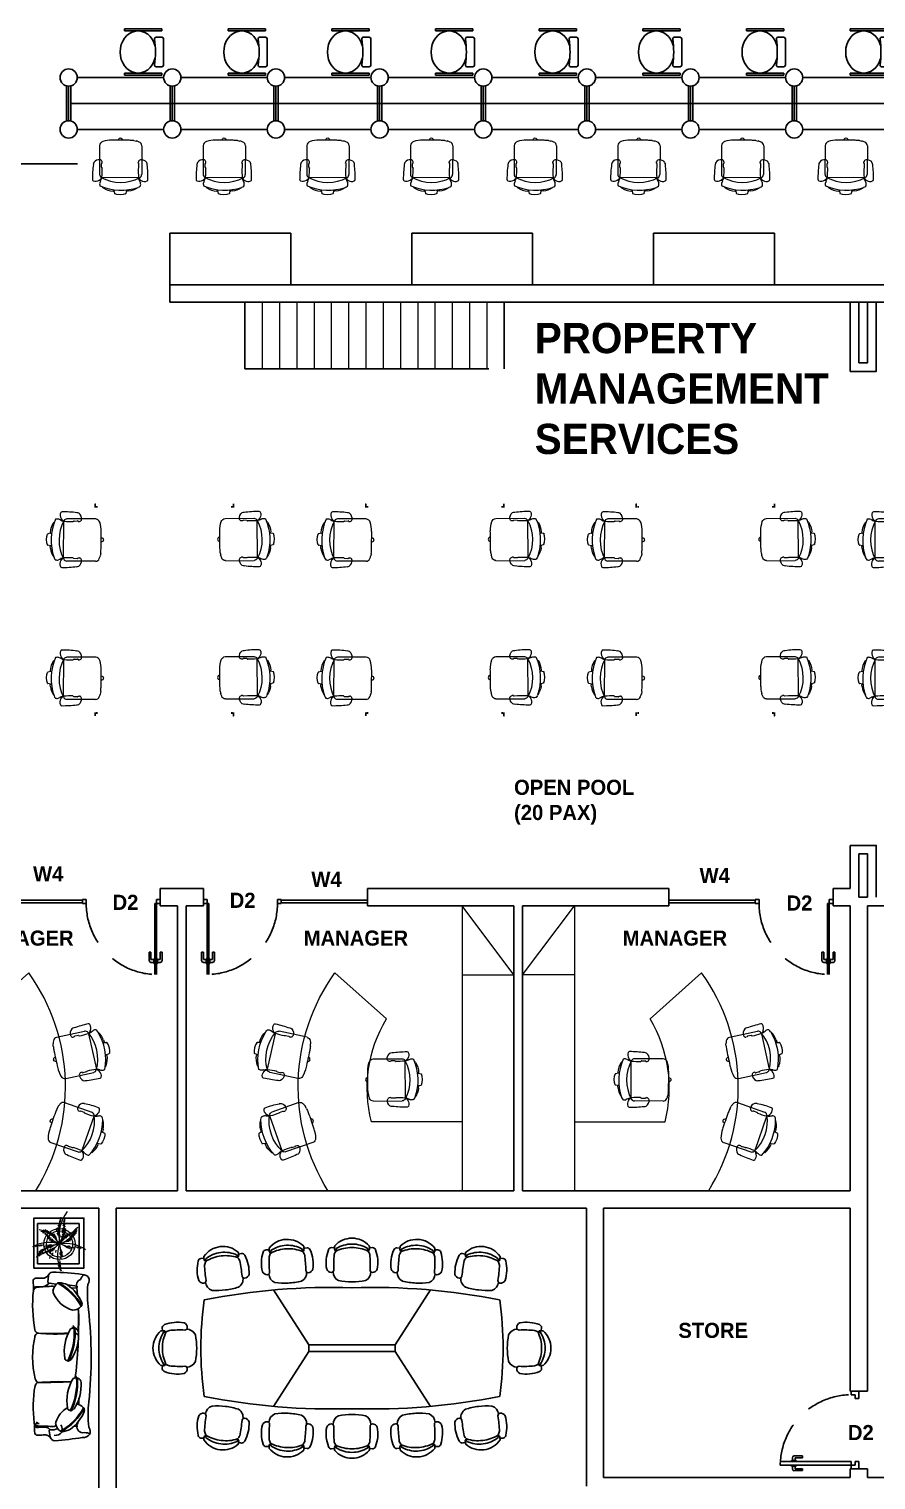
# Model space of a CAD drawing. Header units: inches. Extents: x 484217 to 497210, y -26946 to -21493.
# Drawn here: x 484797 to 485238, y -24357 to -23601 of the extents above; entities that cross this region are included whole.
import ezdxf

# ---------------------------------------------------------------- set-up
doc = ezdxf.new("R2010")
doc.units = ezdxf.units.IN
doc.header["$LTSCALE"] = 20
doc.header["$MEASUREMENT"] = 0
for name, pattern in [('DASHED', [0.75, 0.5, -0.25]), ('HIDDEN2', [0.1875, 0.125, -0.0625]), ('TRATTEGGIATA2', [9.525, 6.35, -3.175])]:
    doc.linetypes.add(name, pattern=pattern)
for name, color, linetype, lineweight in [('A-furniture', 50, 'Continuous', 9), ('COL HATCH', 56, 'Continuous', 0), ('I-ANNO-TEXT', 7, 'Continuous', 18), ('steps', 165, 'Continuous', 9), ('TREE', 94, 'Continuous', 0)]:
    doc.layers.add(name, color=color, linetype=linetype, lineweight=lineweight)
for name, color, linetype in [('furniture', 4, 'Continuous'), ('GLAZING', 4, 'Continuous'), ('I-DOORS', 104, 'Continuous'), ('I-FURN', 4, 'Continuous'), ('I-WALL-FULL', 5, 'Continuous'), ('I-WALL-IN', 3, 'Continuous'), ('MAR22', 255, 'Continuous')]:
    doc.layers.add(name, color=color, linetype=linetype)
doc.styles.add('MICRO', font='')
doc.styles.get('MICRO').set_extended_font_data('MicrogrammaSSi', bold=True)

# ---------------------------------------------------------------- blocks, each defined once
blk = doc.blocks.new('A$C6A0E07C9')
at = {"layer": 'A-furniture'}
for p, q in [((-0.269, 0.177), (-0.266, 0.205)), ((-0.214, 0.272), (0.118, 0.288)), ((-0.012, 0.242), (-0.025, 0.242)), ((-0.011, 0.243), (-0.012, 0.242)), ((-0.008, 0.248), (-0.011, 0.243)), ((-0.011, 0.243), (-0.011, 0.243)), ((0.038, 0.251), (-0.003, 0.25)), ((0.042, 0.251), (0.045, 0.247)), ((0.045, 0.247), (0.046, 0.246)), ((0.046, 0.246), (0.048, 0.245)), ((0.048, 0.245), (0.048, 0.245)), ((0.159, 0.25), (0.179, -0.167)), ((-0.291, 0.02), (-0.289, 0.029)), ((-0.288, 0.01), (-0.291, 0.02)), ((-0.289, 0.029), (-0.284, 0.038)), ((-0.282, 0.002), (-0.288, 0.01)), ((-0.284, 0.038), (-0.276, 0.044)), ((-0.274, -0.003), (-0.282, 0.002)), ((-0.276, 0.044), (-0.267, 0.046)), ((0.315, 0.121), (0.306, 0.12)), ((0.313, 0.121), (0.347, 0.116)), ((0.315, 0.152), (0.319, 0.129)), ((0.351, 0.113), (0.36, 0.088)), ((0.364, 0.015), (0.358, -0.011)), ((0.36, 0.088), (0.366, 0.051)), ((0.366, 0.051), (0.364, 0.015)), ((-0.264, -0.004), (-0.274, -0.003)), ((0.296, -0.147), (0.284, -0.159)), ((0.311, -0.022), (0.322, -0.023)), ((0.32, -0.023), (0.355, -0.015)), ((0.355, -0.015), (0.356, -0.013)), ((0.356, -0.013), (0.358, -0.011)), ((-0.189, -0.217), (0.143, -0.2)), ((0.009, -0.176), (-0.004, -0.177)), ((0.009, -0.176), (0.009, -0.176)), ((0.01, -0.176), (0.009, -0.176)), ((0.013, -0.182), (0.01, -0.176)), ((0.059, -0.18), (0.018, -0.183)), ((0.063, -0.179), (0.066, -0.175)), ((0.066, -0.175), (0.067, -0.174)), ((0.067, -0.174), (0.069, -0.173)), ((0.069, -0.173), (0.069, -0.173))]:
    blk.add_line(p, q, dxfattribs=at)
for centre, radius, start, end in [((0.027, 0.278), 0.0792, 129.4999, 189.1152), ((0.007, 0.283), 0.0635, 94.0792, 117.5938), ((0.224, -0.892), 1.257, 92.3594, 100.1757), ((0.172, 0.345), 0.0192, 28.1256, 89.2436), ((0.121, 0.323), 0.0749, 330.3794, 24.513), ((0.182, 0.142), 0.452, 175.5289, 182.0991), ((0.594, -0.035), 0.893, 162.1203, 164.4323), ((-0.21, 0.223), 0.0487, 94.526, 161.0109), ((-0.022, 0.271), 0.0292, 192.0047, 264.4409), ((-0.004, 0.244), 0.00623, 84.8455, 131.3174), ((0.037, 0.241), 0.0101, 64.5281, 88.6391), ((0.001, 1.553), 1.309, 272.0899, 276.676), ((0.117, 0.241), 0.0463, 34.0902, 88.4441), ((0.149, 0.274), 0.0211, 279.8693, 313.3434), ((-0.249, 0.025), 0.471, 334.5973, 30.9732), ((0.17, 0.245), 0.0129, 130.1366, 158.0173), ((0.187, 0.181), 0.0779, 100.0525, 108.2672), ((0.108, 0.326), 0.0879, 309.6726, 333.0223), ((-1.125, 2.793), 2.849, 297.1157, 298.0695), ((-0.92, -0.013), 1.143, 14.0931, 15.0056), ((0.234, 0.223), 0.0597, 72.5282, 107.7011), ((0.195, 0.222), 0.0806, 25.5198, 45.5387), ((-0.301, 0.026), 0.614, 339.6108, 22.0467), ((0.128, 0.125), 0.189, 8.0925, 40.8276), ((72.219, 3.627), 72.574, 182.76527, 182.92488), ((0.31, 0.129), 0.0088, 301.088, 3.1667), ((0.347, 0.111), 0.00513, 22.8184, 91.0076), ((0.081, -0.062), 0.341, 182.481, 200.7553), ((0.197, -0.155), 0.0211, 212.6602, 229.0352), ((0.116, -0.038), 0.211, 328.6962, 1.8079), ((0.318, -0.031), 0.00903, 2.1237, 63.3709), ((-0.186, -0.16), 0.0572, 202.8821, 266.1169), ((0.052, -0.207), 0.0792, 176.5782, 236.1936), ((0.002, -0.206), 0.0292, 101.2525, 173.6887), ((0.031, -0.214), 0.0635, 248.0997, 271.6142), ((0.017, -0.177), 0.00623, 234.376, 280.848), ((0.131, 0.976), 1.257, 265.5178, 273.334), ((0.058, -0.17), 0.0101, 277.0543, 301.1654), ((0.152, -1.479), 1.309, 89.0174, 93.6036), ((0.138, -0.155), 0.0449, 276.7939, 330.1521), ((0.172, -0.191), 0.0211, 52.3501, 85.8241), ((0.163, -0.292), 0.122, 63.0548, 80.6357), ((0.136, -0.248), 0.0879, 32.6712, 56.0209), ((0.202, -0.26), 0.0192, 276.4498, 337.5679), ((-0.92, -0.013), 1.143, 350.6964, 351.6126), ((0.149, -0.244), 0.0749, 341.1805, 35.314), ((0.324, 0.055), 0.26, 246.1539, 250.8174), ((0.249, -0.153), 0.0392, 254.2998, 275.9911), ((0.254, -0.14), 0.0518, 269.3553, 293.3788)]:
    blk.add_arc(centre, radius, start, end, dxfattribs=at)
blk = doc.blocks.new('*U164')
at = {"layer": 'A-furniture'}
for p, q in [((2.5, -0.6), (2.5, 0)), ((3.3, -0.6), (0, -0.6)), ((0.8, -0.6), (0.8, -1.65)), ((1.992, -1.476), (2.525, -2.072))]:
    blk.add_line(p, q, dxfattribs=at)
at = {"layer": 'A-furniture', "linetype": 'HIDDEN2'}
blk.add_line((2.5, 0), (3.3, -0.6), dxfattribs=at)
at = {"layer": 'A-furniture'}
for centre, radius, start, end in [((1.189, -0.145), 1.554, 255.5214, 301.111), ((1.204, -0.234), 2.264, 237.868, 305.7215)]:
    blk.add_arc(centre, radius, start, end, dxfattribs=at)
for p, rotation in [((1.323, -1.428), 86.85652716130764), ((0.691, -2.585), 248.0226334994808), ((1.546, -2.651), 279.5773348211345)]:
    blk.add_blockref('A$C6A0E07C9', p, dxfattribs=dict(at, rotation=rotation))
blk = doc.blocks.new('1505774114')
for p, q in [((381, 1577, 616), (411, 1577, 616)), ((413, 1557, 26), (395, 1557, 26)), ((2781, 1557, 26), (2799, 1557, 26)), ((2813, 1577, 616), (2783, 1577, 616)), ((381, -23, 616), (411, -23, 616)), ((413, -3, 26), (395, -3, 26)), ((2781, -3, 26), (2799, -3, 26)), ((2813, -23, 616), (2783, -23, 616))]:
    blk.add_line(p, q)
at = {"extrusion": (1.22461e-16, 1, 0)}
for centre, radius in [((-381, 586, 1577), 10.5), ((-381, 586, 1577), 8.5), ((-2813, 586, 1577), 10.5), ((-2813, 586, 1577), 8.5)]:
    blk.add_circle(centre, radius, dxfattribs=at)
at = {"extrusion": (0, -1, 0)}
for centre, radius in [((381, 586, 23), 10.5), ((381, 586, 23), 8.5), ((2813, 586, 23), 10.5), ((2813, 586, 23), 8.5)]:
    blk.add_circle(centre, radius, dxfattribs=at)
blk = doc.blocks.new('gwraghe')
at = {"linetype": 'ByBlock'}
for points in [[(219, -117, 0.299055), (155, -15, 0.045852), (0, 0, 0.045852), (-155, -15, 0.299055), (-219, -117)], [(-202, -394), (-238, -398, -0.28495), (-272, -372, -0.135714), (-293, -146, -0.303307), (-237, -109, -0.392328), (-210, -137, 0.028942), (-206, -316, 0.074155), (-185, -357)], [(202, -394), (238, -398, 0.28495), (272, -372, 0.135714), (293, -146, 0.303307), (237, -109, 0.392328), (210, -137, -0.028942), (206, -316, -0.074155), (185, -357)], [(-185, -357, 0.108081), (0, -397, 0.108081), (185, -357)]]:
    blk.add_lwpolyline(points, format="xyb", dxfattribs=at)
blk.add_lwpolyline([(0, -506, 0.214073), (200, -416, 0.112734), (199, -370, 0.249489), (185, -357, -0.087262), (182, -385, -0.141042), (0, -438, -0.141042), (-182, -385, -0.087262), (-185, -357, 0.249489), (-199, -370, 0.112734), (-200, -416, 0.214073)], format="xyb", close=True, dxfattribs=at)
blk = doc.blocks.new('UYUYUOHO')
at = {"linetype": 'ByBlock'}
for p, q in [((-500, 0), (-908, 634)), ((500, 0), (908, 634)), ((-500, 0), (500, 0)), ((-500, 0), (-500, -79)), ((500, 0), (500, -79)), ((-500, -79), (-908, -713)), ((500, -79), (-500, -79)), ((500, -79), (908, -713))]:
    blk.add_line(p, q, dxfattribs=at)
for centre, radius, start, end in [((2178, -39), 3928, 171.8204, 188.1796), ((-227, -7018), 7682, 88.3042, 101.1286), ((227, -7018), 7682, 78.8714, 91.6958), ((-2178, -39), 3928, 351.8204, 8.1796), ((-227, 6939), 7682, 258.8714, 271.6958), ((227, 6939), 7682, 268.3042, 281.1286)]:
    blk.add_arc(centre, radius, start, end, dxfattribs=at)
at = {"linetype": 'ByBlock', "xscale": -1}
for p, rotation in [((-738, 714), 182.8020088896166), ((-1465, 634), 187.0156445361847), ((1798, -39), 90), ((738, -793), 2.802008889616614), ((1465, -713), 7.015644536184658)]:
    blk.add_blockref('gwraghe', p, dxfattribs=dict(at, rotation=rotation))
at = {"linetype": 'ByBlock'}
for p, rotation in [((0, 728), 180), ((738, 714), 177.1979911103833), ((1465, 634), 172.9843554638153), ((-1798, -39), 270), ((-1465, -713), 352.9843554638153), ((-738, -793), 357.1979911103833)]:
    blk.add_blockref('gwraghe', p, dxfattribs=dict(at, rotation=rotation))
at = {"linetype": 'ByBlock', "xscale": -1}
blk.add_blockref('gwraghe', (0, -807), dxfattribs=at)
blk = doc.blocks.new('glass doors- 900')
for p, q in [((387081, -15046), (387081, -14225)), ((387102, -15046), (387102, -14226)), ((387017, -14483), (387017, -14387)), ((387070, -14366), (387038, -14366)), ((387038, -14483), (387038, -14398)), ((387070, -14398), (387038, -14398)), ((387081, -14355), (387070, -14355)), ((387070, -14408), (387070, -14355)), ((387081, -14408), (387070, -14408)), ((387102, -14355), (387113, -14355)), ((387102, -14408), (387113, -14408)), ((387113, -14408), (387113, -14355)), ((387113, -14366), (387145, -14366)), ((387113, -14398), (387145, -14398)), ((387145, -14483), (387145, -14398)), ((387167, -14483), (387167, -14387)), ((387038, -14483), (387017, -14483)), ((387145, -14483), (387167, -14483)), ((387038, -15046), (387038, -15093)), ((387081, -15046), (387038, -15046)), ((387081, -15093), (387038, -15093)), ((387081, -15046), (387081, -15093)), ((387081, -15046), (387081, -15093)), ((387081, -15046), (387102, -15046)), ((387895, -15046), (387895, -15093)), ((387895, -15046), (387895, -15093)), ((387895, -15046), (387895, -15046)), ((387895, -15046), (387938, -15046)), ((387895, -15093), (387938, -15093)), ((387938, -15046), (387938, -15093))]:
    blk.add_line(p, q)
at = {"linetype": 'DASHED', "ltscale": 50}
blk.add_arc((387070, -15050), 825, 358.6028, 89.255, dxfattribs=at)
for centre, start, end in [((387038, -14387), 90, 180), ((387145, -14387), 0, 90)]:
    blk.add_arc(centre, 21.4, start, end)
blk = doc.blocks.new('door 1')
for p, q in [((86, 0), (0, 0)), ((0, -90), (0, 0)), ((86, -43), (86, 0)), ((814, 0), (900, 0)), ((814, -43), (814, 0)), ((900, -90), (900, 0)), ((43, -90), (0, -90)), ((86, -43), (43, -43)), ((43, -90), (43, -43)), ((43, -90), (43, -43)), ((43, -90), (43, -911)), ((43, -90), (86, -90)), ((86, -90), (86, -909)), ((814, -43), (857, -43)), ((857, -90), (857, -43)), ((857, -90), (857, -43)), ((857, -90), (900, -90)), ((857, -90), (857, -90)), ((-21, -652), (-21, -749)), ((0, -652), (-21, -652)), ((0, -652), (0, -738)), ((129, -652), (129, -738)), ((129, -652), (150, -652)), ((150, -652), (150, -749)), ((32, -738), (0, -738)), ((32, -770), (0, -770)), ((32, -727), (32, -781)), ((43, -727), (32, -727)), ((43, -781), (32, -781)), ((86, -727), (96, -727)), ((86, -781), (96, -781)), ((96, -727), (96, -781)), ((96, -738), (129, -738)), ((96, -770), (129, -770))]:
    blk.add_line(p, q)
at = {"linetype": 'DASHED', "ltscale": 50}
blk.add_arc((32, -86), 825, 270.745, 1.3972, dxfattribs=at)
for centre, start, end in [((0, -749), 180, 270), ((129, -749), 270, 0)]:
    blk.add_arc(centre, 21.4, start, end)
blk = doc.blocks.new('pivot door')
blk.add_line((-188253, -329835), (-188265, -329835))
at = {"layer": 'I-DOORS', "rotation": 180}
blk.add_blockref('door 1', (-188253, -329835), dxfattribs=at)
blk = doc.blocks.new('391A')
at = {"layer": 'MAR22'}
for p, q in [((-294, -87), (-294, -567)), ((-294, -87), (-270, -87)), ((-270, -87), (-270, -567)), ((274, -87), (274, -567)), ((298, -87), (274, -87)), ((298, -87), (298, -567)), ((-187, -490), (-187, -567)), ((191, -490), (191, -567)), ((-294, -567), (-270, -567)), ((-167, -587), (171, -587)), ((298, -567), (274, -567))]:
    blk.add_line(p, q, dxfattribs=at)
for centre, radius, start, end in [((-167, -490), 20, 81.5871, 180), ((2, 655), 1138, 261.5871, 278.4129), ((171, -490), 20, 0, 98.4129), ((-167, -567), 20, 180, 270), ((171, -567), 20, 270, 0)]:
    blk.add_arc(centre, radius, start, end, dxfattribs=at)
blk.add_ellipse((2, -259), major_axis=(-271, 0), ratio=0.849159, start_param=1.857345, end_param=7.567433, dxfattribs=at)
blk = doc.blocks.new('S2')
for p, q in [((7762.35, -14856.62, -259.97), (7762.67, -14859.42, -259.97)), ((7753.34, -14860.91, -259.97), (7748.8, -14861.51, -259.97)), ((7751.69, -14862.25, -259.97), (7748.99, -14862.41, -259.97)), ((7760.95, -14860.18, -259.97), (7758.62, -14860.52, -259.97)), ((7760.07, -14861.48, -259.97), (7759.49, -14861.64, -259.97)), ((7748.63, -14880.88, -259.97), (7748.13, -14879.09, -259.97)), ((7750.55, -14927.36, -259.97), (7748.62, -14927.15, -259.97)), ((7749.31, -14926.12, -259.97), (7748.99, -14926.09, -259.97)), ((7759.69, -14927.33, -259.97), (7758.76, -14926.88, -259.97)), ((7759.67, -14928.91, -259.97), (7758.11, -14928.21, -259.97)), ((7761.55, -14932.25, -259.97), (7762.1, -14929.41, -259.97))]:
    blk.add_line(p, q)
for centre, radius, start, end in [((7745.72, -14856.76, -259.97), 0.616, 8.78117, 93.9649), ((7743.31, -14859.65, -259.97), 4.23, 18.31549, 55.95072), ((7772.47, -14886.19, -259.97), 30.23, 119.74031, 148.48531), ((7772.56, -14886.11, -259.97), 29.81, 119.09465, 149.1796), ((7745.85, -14861.35, -259.97), 3.37, 340.59876, 64.11806), ((7757.31, -14868.59, -259.97), 8.65, 88.86063, 117.33002), ((7757.69, -14860.33, -259.97), 0.443, 39.84393, 118.62795), ((7754.82, -14864.41, -259.97), 5.44, 5.75873, 53.07935), ((7765.67, -14877.75, -259.97), 20.87, 126.21099, 155.64732), ((7746.03, -14862.56, -259.97), 2.96, 350.12476, 20.67548), ((7747.16, -14859.41, -259.97), 13.9, 285.57948, 338.8469), ((7757.13, -14860.63, -259.97), 0.443, 39.84393, 118.62795), ((7755.74, -14863.39, -259.97), 4.51, 346.65248, 354.13462), ((7761.46, -14862.87, -259.97), 2.74, 73.92543, 100.56697), ((7748.43, -14869.71, -259.97), 1.84, 162.48082, 201.9814), ((7746.99, -14870.55, -259.97), 0.317, 154.98791, 265.16595), ((7751.1, -14867.53, -259.97), 5.27, 219.37237, 267.79841), ((7767.75, -14884.64, -259.97), 19.54, 175.71439, 214.94764), ((7750.61, -14883.48, -259.97), 2.37, 111.68445, 176.71737), ((7750.53, -14884.49, -259.97), 3.31, 64.4192, 103.79488), ((7780.07, -14883.47, -259.97), 30.23, 175.84312, 205.47938), ((7780.05, -14883.36, -259.97), 29.81, 175.87116, 206.17367), ((7734.82, -14891.99, -259.97), 20.1, 350.03858, 31.46355), ((7667.25, -14893.21, -259.97), 83, 359.82843, 0.05336), ((7753.15, -14894.66, -259.97), 1.84, 219.47489, 258.97548), ((7753.07, -14896.33, -259.97), 0.317, 211.98198, 322.16002), ((7753.32, -14895.18, -259.97), 1.33, 269.18547, 347.44248), ((7768.08, -14907.81, -259.97), 21.05, 176.41977, 212.57679), ((7749.43, -14906.79, -259.97), 2.37, 111.68445, 176.71737), ((7749.34, -14907.8, -259.97), 3.31, 64.4192, 103.79488), ((7778.89, -14906.79, -259.97), 30.23, 175.84312, 205.47938), ((7778.87, -14906.67, -259.97), 29.81, 175.87116, 206.17367), ((7733.63, -14915.31, -259.97), 20.1, 350.03858, 31.46355), ((7747.33, -14919.73, -259.97), 1.84, 156.81416, 196.31475), ((7764.74, -14912.05, -259.97), 20.87, 203.14825, 232.58457), ((7745.91, -14918.86, -259.97), 0.317, 93.62962, 203.80765), ((7771.72, -14903.76, -259.97), 30.23, 210.31026, 239.05525), ((7771.8, -14903.84, -259.97), 29.81, 209.61596, 239.70091), ((7749.96, -14921.96, -259.97), 5.27, 98.29529, 139.4232), ((7666.06, -14916.52, -259.97), 83, 359.82843, 0.05336), ((7751.97, -14917.98, -259.97), 1.84, 219.47489, 258.97548), ((7751.88, -14919.64, -259.97), 0.317, 211.98198, 322.16002), ((7751.95, -14917.98, -259.97), 1.84, 275.16653, 333.92494), ((7745.85, -14930, -259.97), 13.9, 19.94866, 55.85497), ((7746.15, -14927.29, -259.97), 2.98, 271.72938, 21.64492), ((7753.61, -14925.16, -259.97), 5.44, 305.71622, 353.03684), ((7754.51, -14926.2, -259.97), 4.51, 4.66095, 12.14308), ((7745.4, -14935.78, -259.97), 5.57, 81.35982, 112.0844), ((7756.19, -14921.03, -259.97), 8.65, 241.46555, 269.93493), ((7756.43, -14929.29, -259.97), 0.443, 240.16761, 318.95163), ((7760.28, -14924.27, -259.97), 4.68, 262.48863, 288.68579)]:
    blk.add_arc(centre, radius, start, end)
at = {"extrusion": (0, 0, -1)}
for centre, major_axis, ratio, start_param, end_param in [((7748.69, -14860.12, -259.97), (-5.33, 2.45), 0.618231, -0.782341, 0.90137), ((7764.07, -14980.81, -259.97), (-14.05, 125.27), 0.840101, -0.033285, 0.098345), ((7760.44, -14856.74, -259.97), (-1.92, 0.02), 0.909091, 1.5507, 3.064927), ((7765.23, -14854.64, -259.97), (-3.45, 0.04), 0.909091, 4.616161, 5.890683), ((7759.35, -14858.41, -259.97), (-3.5, 0.04), 0.909091, 3.452305, 3.740947), ((7767.64, -14913.79, -259.97), (-61.66, 0.65), 0.909091, 1.527079, 1.573647), ((7767.94, -14859.21, -259.97), (-1.68, 0.02), 0.909091, 1.838774, 2.80094), ((7887.33, -14863.6, -259.97), (-117.9, 2.34), 0.701645, -0.028543, 0.03079), ((7677.69, -14865.16, -259.97), (-66.33, 0.7), 0.909091, 3.056167, 3.251523), ((7918.72, -14877.14, -259.97), (-170.47, 1.79), 0.909091, 0.062984, 0.077367), ((7750.8, -14863.53, -259.97), (-1.92, 0.02), 0.909091, 0.073573, 0.254317), ((7755.81, -14958.22, -259.97), (-106.5, 1.12), 0.909091, 1.601237, 1.67337), ((7765.58, -14853.88, -259.97), (-0.07, 7.87), 0.730686, 3.178935, 3.779527), ((7767.55, -14917.78, -259.97), (-61.66, 0.65), 0.909091, 1.527079, 1.573647), ((7767.52, -14863.75, -259.97), (-1.92, 0.02), 0.909091, 1.671525, 3.054326), ((7767.85, -14863.2, -259.97), (-1.68, 0.02), 0.909091, 1.838774, 2.80094), ((7625.76, -14867.33, -259.97), (-143.96, 5.46), 0.676516, 3.047551, 3.236619), ((7906.15, -14894.69, -259.97), (0.61, 182.63), 0.897038, 4.593422, 4.831356), ((7918.77, -14885.56, -259.97), (-56.67, 170.11), 0.945934, -1.364547, -1.189534), ((7918.56, -14877.6, -259.97), (-170.46, 0.69), 0.536179, -0.0526, 0.047155), ((7748.93, -14879.86, -259.97), (2.27, 2.13), 0.476848, 1.109479, 2.221764), ((7750.23, -14881.6, -259.97), (-1.92, 0.02), 0.909091, -0.24465, -0.078017), ((7751.35, -14882.61, -259.97), (-1.92, 0.02), 0.909091, 1.024067, 1.570796), ((7765.41, -14862.06, -259.97), (71.88, 1.3), 0.30023, 1.544001, 1.749104), ((7759.78, -14787.96, -259.97), (1.28, 96), 0.86194, 3.038922, 3.206734), ((7766.81, -14881.83, -259.97), (-1.92, 0.02), 0.909091, 3.234144, 4.611498), ((7766.43, -14885.27, -259.97), (2.24, 0.26), 0.837773, -1.064914, 0.027587), ((7625.34, -14892.05, -259.97), (-144.49, 3.91), 0.529908, 2.993004, 3.260063), ((7747.75, -14903.17, -259.97), (-1.92, 0.02), 0.909091, 3.141593, 4.144269), ((7750.16, -14905.92, -259.97), (-1.92, 0.02), 0.909091, 1.024067, 1.570796), ((7770.3, -14486.68, -259.97), (297.02, 297.02), 1, 2.364112, 2.400713), ((7712.18, -17282.93, -259.97), (47.25, 2376.62), 0.211754, -0.015411, 0.015411), ((7766.76, -14908.45, -259.97), (-1.92, 0.02), 0.909091, 1.670835, 3.049052), ((7766.82, -14903.87, -259.97), (0.04, 2.94), 0.649613, 1.947736, 2.930335), ((7922.42, -14914.98, -259.97), (-174.26, 1.83), 0.909091, -0.02429, -0.005812), ((7622.31, -14920.4, -259.97), (147.21, 3.45), 0.627362, -0.093877, 0.09313), ((7677.41, -14921.74, -259.97), (-66.33, 0.7), 0.909091, 3.031662, 3.227019), ((7748.26, -14928.25, -259.97), (5.24, 2.6), 0.644336, 2.2077, 3.955564), ((7750.46, -14925.16, -259.97), (-1.92, 0.02), 0.909091, -0.644287, -0.073581), ((7761.41, -14927.27, -259.97), (5.24, 2.6), 0.644336, 2.2077, 3.955564), ((7736.37, -14313.11, -259.97), (-675.96, 7.11), 0.909091, 4.657058, 4.668338), ((7758.96, -14930.25, -259.97), (-3.39, 0.04), 0.909091, 1.877441, 2.006467), ((7764.44, -14930.71, -259.97), (-3.45, 0.04), 0.909091, 0.681701, 1.699089), ((7770.17, -14871.76, -259.97), (-61.66, 0.65), 0.909091, -1.541581, -1.495014), ((7767.24, -14927.78, -259.97), (-0.43, 1.87), 0.909091, 0, 1.002676), ((7767.19, -14925.33, -259.97), (-1.92, 0.02), 0.909091, 3.260925, 4.643725), ((7769.35, -14924.79, -259.97), (-0.43, 1.87), 0.909091, 4.16566, 4.712389), ((7767.4, -14926.28, -259.97), (-1.68, 0.02), 0.909091, 3.51431, 4.476477), ((7886.7, -14933.56, -259.97), (-117.81, 5.04), 0.710878, -0.023974, 0.035359), ((7784.65, -14682.24, -259.97), (37.05, 250.44), 0.806916, 3.083864, 3.147073), ((7759.21, -14931.82, -259.97), (-2.39, 0.03), 0.909091, 3.32703, 4.655766), ((7764.31, -14934.38, -259.97), (-3.45, 0.04), 0.909091, 0.424568, 1.699089), ((7758.73, -14930.25, -259.97), (-3.5, 0.04), 0.909091, 2.622382, 2.862945), ((7770.04, -14875.43, -259.97), (-61.66, 0.65), 0.909091, -1.541581, -1.495014), ((7767.27, -14929.95, -259.97), (-1.68, 0.02), 0.909091, 3.51431, 4.476477)]:
    blk.add_ellipse(centre, major_axis=major_axis, ratio=ratio, start_param=start_param, end_param=end_param, dxfattribs=at)
blk.add_ellipse((7750.33, -14885.12, -259.97), major_axis=(2.01, 0.67), ratio=0.819488, start_param=1.451799, end_param=2.752557)
blk = doc.blocks.new('A$C72E32A15')
at = {"layer": 'COL HATCH'}
for radius in [187, 157]:
    blk.add_circle((-136, -34), radius, dxfattribs=at)
at = {"layer": 'furniture'}
for p, q in [((-374, 230), (-374, -269)), ((111, 230), (-374, 230)), ((111, -269), (111, 230)), ((-374, -269), (111, -269))]:
    blk.add_line(p, q, dxfattribs=at)
at = {"layer": 'TREE'}
for p, q in [((-297, 243), (-240, 198)), ((-283, 215), (-256, 191)), ((-271, 193), (-249, 179)), ((-258, 179), (-233, 160)), ((-254, 222), (-216, 184)), ((-225, 210), (-206, 167)), ((-209, 190), (-191, 143)), ((-201, 174), (-189, 131)), ((-166, 285), (-133, 220)), ((-165, 254), (-150, 221)), ((-163, 229), (-149, 207)), ((-157, 210), (-143, 183)), ((-157, 194), (-147, 162)), ((18, 189), (9, 156)), ((-310, 83), (-274, 73)), ((-278, 49), (-242, 45)), ((-251, 164), (-228, 140)), ((-246, 145), (-216, 121)), ((-240, 133), (-223, 114)), ((-240, 117), (-211, 99)), ((-239, 9), (-209, 7)), ((-235, 92), (-189, 61)), ((-235, 73), (-185, 44)), ((-233, 88), (-199, 66)), ((-230, 100), (-199, 81)), ((-220, 52), (-172, 23)), ((-211, 48), (-185, 33)), ((-187, 156), (-186, 131)), ((-176, 145), (-181, 111)), ((-181, 104), (-148, 57)), ((-170, 126), (-176, 91)), ((-176, 79), (-144, 33)), ((-173, 122), (-144, 74)), ((-167, 147), (-148, 118)), ((-160, 125), (-167, 69)), ((-159, 121), (-164, 81)), ((-146, 112), (-156, 56)), ((-140, 87), (-149, 32)), ((-143, 78), (-148, 49)), ((-96, 71), (-101, 18)), ((-96, 62), (-98, 34)), ((-84, 92), (-89, 38)), ((-34, 17), (-85, 3)), ((-68, 100), (-76, 48)), ((-70, 97), (-76, 59)), ((-43, 15), (-70, 9)), ((-15, 32), (-68, 18)), ((-59, 98), (-63, 65)), ((-10, 49), (-60, 33)), ((-48, 114), (-53, 82)), ((-13, 46), (-50, 35)), ((-13, 58), (-46, 49)), ((-35, 120), (-44, 98)), ((-27, 129), (-36, 95)), ((0, 0), (-33, -18)), ((1, 71), (-30, 61)), ((-13, 141), (-24, 113)), ((42, 9), (-22, -24)), ((16, 103), (-16, 76)), ((6, 84), (-15, 73)), ((-2, 153), (-9, 125)), ((25, 116), (-7, 82)), ((4, 170), (1, 146)), ((37, 137), (8, 104)), ((36, 167), (18, 120)), ((-456, -51), (-391, -21)), ((-425, -52), (-391, -38)), ((-400, -51), (-378, -37)), ((-382, -45), (-354, -32)), ((-365, -46), (-333, -37)), ((-319, -58), (-289, -40)), ((-293, -65), (-245, -38)), ((-277, -74), (-228, -43)), ((-251, -69), (-203, -40)), ((-197, -167), (-159, -123)), ((-191, -185), (-157, -141)), ((-189, -142), (-152, -100)), ((-106, -144), (-110, -92)), ((-106, -135), (-107, -107)), ((-96, -166), (-99, -112)), ((-41, -95), (-92, -79)), ((-80, -174), (-86, -122)), ((-82, -171), (-86, -133)), ((-50, -93), (-77, -85)), ((-23, -111), (-75, -95)), ((-71, -173), (-73, -140)), ((-19, -128), (-68, -110)), ((-61, -189), (-64, -157)), ((-21, -125), (-57, -112)), ((-2, -102), (-55, -55)), ((-22, -137), (-54, -126)), ((15, -23), (-53, -42)), ((-32, -211), (-53, -174)), ((-9, -150), (-39, -139)), ((-10, -93), (-37, -68)), ((2, -174), (-30, -159)), ((28, -112), (-25, -64)), ((-5, -164), (-25, -151)), ((11, -190), (-15, -173)), ((51, -105), (-3, -62)), ((62, -4), (-1, -32)), ((46, -105), (7, -72)), ((58, -3), (11, -25)), ((59, -96), (25, -66)), ((68, -15), (27, -35)), ((84, -102), (50, -74)), ((93, -15), (54, -34)), ((102, -96), (73, -83)), ((110, -23), (79, -32)), ((118, -98), (79, -72)), ((137, -34), (81, -35)), ((158, -38), (96, -33)), ((143, -97), (106, -79)), ((188, -49), (130, -42)), ((164, -99), (132, -78)), ((-195, -292), (-178, -272)), ((-188, -211), (-166, -184)), ((-186, -275), (-169, -249)), ((-184, -258), (-170, -228)), ((-49, -197), (-55, -174)), ((-21, -223), (-49, -184)), ((-3, -238), (-29, -203)), ((27, -243), (-16, -216)), ((20, -203), (-6, -191)), ((36, -212), (13, -205)), ((52, -230), (21, -214))]:
    blk.add_line(p, q, dxfattribs=at)
for centre, radius, start, end in [((-532, -82), 399, 6.8347, 54.0955), ((-516, 89), 399, 341.9764, 29.2373), ((-332, 284), 374, 301.6411, 348.902), ((-296, -119), 181, 27.7865, 61.2768), ((-317, -43), 181, 2.9283, 36.4186), ((-271, 69), 170, 322.5929, 356.0832), ((-274, -409), 399, 69.7509, 117.0118), ((-134, -215), 181, 90.7028, 124.1931), ((-528, -111), 399, 323.8925, 11.1534), ((-315, -3), 181, 316.7113, 350.2015), ((-45, -525), 499, 53.2634, 100.5243), ((215, 94), 374, 200.1156, 247.3765), ((-8, 77), 170, 221.0674, 254.5577), ((-177, -257), 226, 46.0821, 79.5724)]:
    blk.add_arc(centre, radius, start, end, dxfattribs=at)

msp = doc.modelspace()

# ---------------------------------------------------------------- linework, layer by layer
for p, q in [((484816.28, -23631.08, 6.93), (484816.28, -23649.36, 6.93)), ((484817.4, -23631.22, 6.93), (484817.4, -23649.22, 6.93)), ((484818.53, -23631.08, 6.93), (484818.53, -23649.36, 6.93)), ((484870.28, -23631.08, 6.93), (484870.28, -23649.36, 6.93)), ((484871.4, -23631.22, 6.93), (484871.4, -23649.22, 6.93)), ((484872.53, -23631.08, 6.93), (484872.53, -23649.36, 6.93)), ((484924.28, -23631.08, 6.93), (484924.28, -23649.36, 6.93)), ((484925.4, -23631.22, 6.93), (484925.4, -23649.22, 6.93)), ((484926.53, -23631.08, 6.93), (484926.53, -23649.36, 6.93)), ((484978.28, -23631.08, 6.93), (484978.28, -23649.36, 6.93)), ((484979.4, -23631.22, 6.93), (484979.4, -23649.22, 6.93)), ((484980.53, -23631.08, 6.93), (484980.53, -23649.36, 6.93)), ((485032.28, -23631.08, 6.93), (485032.28, -23649.36, 6.93)), ((485033.4, -23631.22, 6.93), (485033.4, -23649.22, 6.93)), ((485034.53, -23631.08, 6.93), (485034.53, -23649.36, 6.93)), ((485086.28, -23631.08, 6.93), (485086.28, -23649.36, 6.93)), ((485087.4, -23631.22, 6.93), (485087.4, -23649.22, 6.93)), ((485088.53, -23631.08, 6.93), (485088.53, -23649.36, 6.93)), ((485140.28, -23631.08, 6.93), (485140.28, -23649.36, 6.93)), ((485141.4, -23631.22, 6.93), (485141.4, -23649.22, 6.93)), ((485142.53, -23631.08, 6.93), (485142.53, -23649.36, 6.93)), ((485194.28, -23631.08, 6.93), (485194.28, -23649.36, 6.93)), ((485195.4, -23631.22, 6.93), (485195.4, -23649.22, 6.93)), ((485196.53, -23631.08, 6.93), (485196.53, -23649.36, 6.93)), ((484870.13, -23707.72, 6.93), (484870.13, -23734.72, 6.93)), ((484933.13, -23707.72, 6.93), (484933.13, -23734.72, 6.93)), ((484996.13, -23707.72, 6.93), (484996.13, -23734.72, 6.93)), ((485059.13, -23707.72, 6.93), (485059.13, -23734.72, 6.93)), ((485122.13, -23707.72, 6.93), (485122.13, -23734.72, 6.93)), ((485185.13, -23707.72, 6.93), (485185.13, -23734.72, 6.93))]:
    msp.add_line(p, q)
for centre in [(484817.4, -23626.72, 6.93), (484871.4, -23626.72, 6.93), (484925.4, -23626.72, 6.93), (484979.4, -23626.72, 6.93), (485033.4, -23626.72, 6.93), (485087.4, -23626.72, 6.93), (485141.4, -23626.72, 6.93), (485195.4, -23626.72, 6.93), (484817.4, -23653.72, 6.93), (484871.4, -23653.72, 6.93), (484925.4, -23653.72, 6.93), (484979.4, -23653.72, 6.93), (485033.4, -23653.72, 6.93), (485087.4, -23653.72, 6.93), (485141.4, -23653.72, 6.93), (485195.4, -23653.72, 6.93)]:
    msp.add_circle(centre, 4.5)
at = {"layer": 'A-furniture'}
for p, q in [((484918.25, -23743.72, 6.93), (484918.25, -23778.5, 6.93)), ((484927.25, -23743.72, 6.93), (484927.25, -23778.5, 6.93)), ((484936.25, -23743.72, 6.93), (484936.25, -23778.5, 6.93)), ((484945.25, -23743.72, 6.93), (484945.25, -23778.5, 6.93)), ((484954.25, -23743.72, 6.93), (484954.25, -23778.5, 6.93)), ((484963.25, -23743.72, 6.93), (484963.25, -23778.5, 6.93)), ((484972.25, -23743.72, 6.93), (484972.25, -23778.5, 6.93)), ((484981.25, -23743.72, 6.93), (484981.25, -23778.5, 6.93)), ((484990.25, -23743.72, 6.93), (484990.25, -23778.5, 6.93)), ((484999.25, -23743.72, 6.93), (484999.25, -23778.5, 6.93)), ((485008.25, -23743.72, 6.93), (485008.25, -23778.5, 6.93)), ((485017.25, -23743.72, 6.93), (485017.25, -23778.5, 6.93)), ((485026.25, -23743.72, 6.93), (485026.25, -23778.5, 6.93)), ((485035.25, -23743.72, 6.93), (485035.25, -23778.5, 6.93))]:
    msp.add_line(p, q, dxfattribs=at)
at = {"layer": 'furniture', "ltscale": 0.3}
msp.add_lwpolyline([(484799.3, -24246.7), (484825.36, -24246.69), (484825.35, -24220.63), (484799.29, -24220.64)], close=True, dxfattribs=at)
at = {"layer": 'GLAZING', "elevation": 6.93}
for points in [[(484779.62, -24055.09), (484824.62, -24055.09)], [(484779.62, -24056.44), (484824.62, -24056.44)], [(484824.62, -24055.09), (484824.62, -24056.44)], [(484973.12, -24055.09), (484928.12, -24055.09)], [(484928.12, -24055.09), (484928.12, -24056.44)], [(484973.12, -24056.44), (484928.12, -24056.44)], [(485130.15, -24055.09), (485175.15, -24055.09)], [(485130.15, -24056.44), (485175.15, -24056.44)], [(485175.15, -24055.09), (485175.15, -24056.44)]]:
    msp.add_lwpolyline(points, dxfattribs=at)
at = {"layer": 'I-FURN', "linetype": 'TRATTEGGIATA2'}
for p, q in [((484909.25, -23743.72, 6.93), (484909.25, -23778.5, 6.93)), ((485044.25, -23743.72, 6.93), (485044.25, -23778.5, 6.93))]:
    msp.add_line(p, q, dxfattribs=at)
at = {"layer": 'I-FURN', "linetype": 'TRATTEGGIATA2', "elevation": 6.93}
msp.add_lwpolyline([(485044.25, -23778.5), (485044.25, -23743.72), (484909.25, -23743.72), (484909.25, -23778.5)], close=True, dxfattribs=at)
at = {"layer": 'I-WALL-FULL'}
for p, q in [((484878.15, -23734.72, 6.93), (484870.13, -23734.72, 6.93)), ((484870.13, -23734.72, 6.93), (484870.13, -23743.72, 6.93)), ((484878.15, -23734.72, 6.93), (485422.65, -23734.72, 6.93)), ((484878.15, -23743.72, 6.93), (484870.13, -23743.72, 6.93)), ((484878.15, -23743.72, 6.93), (485571.15, -23743.72, 6.93))]:
    msp.add_line(p, q, dxfattribs=at)
at = {"layer": 'I-WALL-IN'}
for p, q in [((484821.9, -23626.72, 6.93), (484866.9, -23626.72, 6.93)), ((484875.9, -23626.72, 6.93), (484920.9, -23626.72, 6.93)), ((484929.9, -23626.72, 6.93), (484974.9, -23626.72, 6.93)), ((484983.9, -23626.72, 6.93), (485028.9, -23626.72, 6.93)), ((485037.9, -23626.72, 6.93), (485082.9, -23626.72, 6.93)), ((485091.9, -23626.72, 6.93), (485136.9, -23626.72, 6.93)), ((485145.9, -23626.72, 6.93), (485190.9, -23626.72, 6.93)), ((485199.9, -23626.72, 6.93), (485244.9, -23626.72, 6.93)), ((484818.53, -23640.22, 6.93), (485628.53, -23640.22, 6.93)), ((484821.9, -23653.72, 6.93), (484866.9, -23653.72, 6.93)), ((484875.9, -23653.72, 6.93), (484920.9, -23653.72, 6.93)), ((484929.9, -23653.72, 6.93), (484974.9, -23653.72, 6.93)), ((484983.9, -23653.72, 6.93), (485028.9, -23653.72, 6.93)), ((485037.9, -23653.72, 6.93), (485082.9, -23653.72, 6.93)), ((485091.9, -23653.72, 6.93), (485136.9, -23653.72, 6.93)), ((485145.9, -23653.72, 6.93), (485190.9, -23653.72, 6.93)), ((485199.9, -23653.72, 6.93), (485244.9, -23653.72, 6.93)), ((484821.99, -23671.72, 6.93), (484306.12, -23671.72, 6.93)), ((484870.13, -23707.72, 6.93), (484933.13, -23707.72, 6.93)), ((484996.13, -23707.72, 6.93), (485059.13, -23707.72, 6.93)), ((485122.13, -23707.72, 6.93), (485185.13, -23707.72, 6.93)), ((484865.12, -24053.55, 6.93), (484865.12, -24049.05, 6.93)), ((484865.12, -24049.05, 6.93), (484887.62, -24049.05, 6.93)), ((484887.62, -24049.05, 6.93), (484887.62, -24056.94, 6.93)), ((484973.12, -24056.44, 6.93), (484973.12, -24049.05, 6.93)), ((485049.39, -24049.05, 6.93), (485053.89, -24049.05, 6.93)), ((485130.15, -24053.55, 6.93), (485130.15, -24049.05, 6.93)), ((485215.65, -24053.55, 6.93), (485215.65, -24049.05, 6.93)), ((484865.12, -24053.55, 6.93), (484865.12, -24058.05, 6.93)), ((484887.62, -24053.55, 6.93), (484887.62, -24058.05, 6.93)), ((485215.65, -24053.55, 6.93), (485215.65, -24058.05, 6.93)), ((485233.65, -24211.05, 6.93), (485233.65, -24206.55, 6.93)), ((484874.12, -24215.55, 6.93), (484878.62, -24215.55, 6.93)), ((485049.39, -24215.55, 6.93), (485053.89, -24215.55, 6.93)), ((485087.14, -24215.55, 6.93), (485087.14, -24360.22, 6.93)), ((485096.14, -24215.55, 6.93), (485096.14, -24355.72, 6.93)), ((485224.65, -24310.72, 6.93), (485229.15, -24310.72, 6.93)), ((485233.65, -24310.72, 6.93), (485229.15, -24310.72, 6.93)), ((485224.65, -24351.22, 6.93), (485229.15, -24351.22, 6.93)), ((485233.65, -24351.22, 6.93), (485229.15, -24351.22, 6.93)), ((484833.15, -24355.72, 6.93), (484833.15, -24391.72, 6.93)), ((484842.15, -24355.72, 6.93), (484842.15, -24391.72, 6.93))]:
    msp.add_line(p, q, dxfattribs=at)
at = {"layer": 'I-WALL-IN', "elevation": 6.93}
for points in [[(485224.65, -23743.72), (485224.65, -23779.72)], [(485224.65, -23779.72), (485238.15, -23779.72), (485238.15, -23743.72)], [(485229.15, -23743.72), (485229.15, -23775.22)], [(485229.15, -23775.22), (485233.65, -23775.22), (485233.65, -23743.72)], [(485224.65, -24049.05), (485224.65, -24026.55)], [(485229.15, -24026.55), (485224.65, -24026.55)], [(485224.65, -24026.55), (485229.15, -24026.55)], [(485224.65, -24026.55), (485238.15, -24026.55), (485238.15, -24053.55)], [(485229.15, -24053.55), (485229.15, -24031.05)], [(485229.15, -24031.05), (485233.65, -24031.05), (485233.65, -24053.55)], [(484865.12, -24049.05), (484874.12, -24049.05)], [(484878.62, -24049.05), (484887.62, -24049.05)], [(484973.12, -24049.05), (485049.39, -24049.05)], [(485053.89, -24049.05), (485130.15, -24049.05)], [(485215.65, -24049.05), (485224.65, -24049.05)], [(484973.12, -24053.55), (484973.12, -24058.05)], [(485130.15, -24058.05), (485130.15, -24053.55)], [(485229.15, -24053.55), (485233.65, -24053.55)], [(484865.12, -24058.05), (484874.12, -24058.05)], [(484874.12, -24058.05), (484874.12, -24206.55)], [(484878.62, -24058.05), (484887.62, -24058.05)], [(484878.62, -24058.05), (484878.62, -24206.55)], [(484973.12, -24058.05), (485049.39, -24058.05)], [(485049.39, -24058.05), (485049.39, -24206.55)], [(485053.89, -24058.05), (485130.15, -24058.05)], [(485053.89, -24058.05), (485053.89, -24206.55)], [(485215.65, -24058.05), (485224.65, -24058.05)], [(485224.65, -24206.55), (485224.65, -24058.05)], [(485233.65, -24058.05), (485746.88, -24058.05)], [(485233.65, -24206.55), (485233.65, -24058.05)], [(484703.35, -24206.55), (484874.12, -24206.55)], [(484878.62, -24206.55), (485049.39, -24206.55)], [(485053.89, -24206.55), (485224.65, -24206.55)], [(484703.35, -24215.55), (484833.15, -24215.55)], [(484833.15, -24355.72), (484833.15, -24215.55)], [(484842.15, -24215.55), (484874.12, -24215.55)], [(484842.15, -24355.72), (484842.15, -24215.55)], [(484878.62, -24215.55), (485049.39, -24215.55)], [(485053.89, -24215.55), (485087.14, -24215.55)], [(485053.89, -24215.55), (485087.14, -24215.55)], [(485096.14, -24215.55), (485224.65, -24215.55)], [(485096.14, -24215.55), (485224.65, -24215.55)], [(485224.65, -24310.72), (485224.65, -24215.55)], [(485233.65, -24310.72), (485233.65, -24211.05)], [(485224.65, -24355.72), (485224.65, -24351.22)], [(485229.15, -24351.22), (485229.15, -24351.22)], [(485233.65, -24355.72), (485233.65, -24351.22)], [(485096.14, -24355.72), (485224.65, -24355.72)], [(485586.9, -24355.72), (485233.65, -24355.72)]]:
    msp.add_lwpolyline(points, dxfattribs=at)

# ---------------------------------------------------------------- block references
at = {"color": 7, "ltscale": 100, "xscale": 0.04049999999065221, "yscale": 0.04049999999065221, "zscale": 0.04049999999065221, "rotation": 90}
for p in [(484843.06, -23613.51, 3.81), (484897.06, -23613.51, 3.81), (484951.06, -23613.51, 3.81), (485005.06, -23613.51, 3.81), (485059.06, -23613.51, 3.81), (485113.06, -23613.51, 3.81), (485167.06, -23613.51, 3.81), (485221.06, -23613.51, 3.81)]:
    msp.add_blockref('391A', p, dxfattribs=at)
at = {"yscale": 44.99999999999999, "zscale": 44.99999999999999}
for p, xscale, rotation in [((484703.35, -24206.55, 6.93), 44.99999999999999, 90), ((485049.39, -24206.55, 6.93), -44.99999999999999, 270), ((485053.89, -24206.55, 6.93), 44.99999999999999, 90)]:
    msp.add_blockref('*U164', p, dxfattribs=dict(at, xscale=xscale, rotation=rotation))
at = {"layer": 'A-furniture'}
for p, xscale, yscale, zscale, rotation in [((484842.8, -23671.23, 6.93), 45.00000000000906, 45.00000000000906, 45.00000000000906, 266.8565271614821), ((484896.8, -23671.23, 6.93), 45.00000000000906, 45.00000000000906, 45.00000000000906, 266.8565271614821), ((484950.8, -23671.23, 6.93), 45.00000000000906, 45.00000000000906, 45.00000000000906, 266.8565271614821), ((485004.8, -23671.23, 6.93), 45.00000000000906, 45.00000000000906, 45.00000000000906, 266.8565271614821), ((485058.8, -23671.23, 6.93), 45.00000000000906, 45.00000000000906, 45.00000000000906, 266.8565271614821), ((485112.8, -23671.23, 6.93), 45.00000000000906, 45.00000000000906, 45.00000000000906, 266.8565271614821), ((485166.8, -23671.23, 6.93), 45.00000000000906, 45.00000000000906, 45.00000000000906, 266.8565271614821), ((485220.8, -23671.23, 6.93), 45.00000000000906, 45.00000000000906, 45.00000000000906, 266.8565271614821), ((484822.46, -23865.89, 7.67), 45.00000000027777, 45.00000000027777, 45.00000000027777, 176.8565271613339), ((484908.05, -23865.57, 46.61), -45.00000000027777, 45, 45, 183.1434728386661), ((484963.4, -23865.89, 5.24), 45.00000000027777, 45.00000000027777, 45.00000000027777, 176.8565271613339), ((485048.99, -23865.57, 44.18), -45.00000000027777, 45, 45, 183.1434728386661), ((485104.34, -23865.89, 4.43), 45.00000000027777, 45.00000000027777, 45.00000000027777, 176.8565271613339), ((485189.93, -23865.57, 43.37), -45.00000000027777, 45, 45, 183.1434728386661), ((485245.28, -23865.89, 4.16), 45.00000000027777, 45.00000000027777, 45.00000000027777, 176.8565271613339), ((484822.46, -23937.89, 6.86), 45.00000000027777, 45.00000000027777, 45.00000000027777, 176.8565271613339), ((484908.05, -23937.57, 45.8), -45.00000000027777, 45, 45, 183.1434728386661), ((484963.4, -23937.89, 6.05), 45.00000000027777, 45.00000000027777, 45.00000000027777, 176.8565271613339), ((485048.99, -23937.57, 44.99), -45.00000000027777, 45, 45, 183.1434728386661), ((485104.34, -23937.89, 5.24), 45.00000000027777, 45.00000000027777, 45.00000000027777, 176.8565271613339), ((485189.93, -23937.57, 44.18), -45.00000000027777, 45, 45, 183.1434728386661), ((485245.28, -23937.89, 4.97), 45.00000000027777, 45.00000000027777, 45.00000000027777, 176.8565271613339)]:
    msp.add_blockref('A$C6A0E07C9', p, dxfattribs=dict(at, xscale=xscale, yscale=yscale, zscale=zscale, rotation=rotation))
at = {"layer": 'furniture', "ltscale": 0.3, "extrusion": (0, 0, -1), "xscale": 1.109963953499871, "yscale": 1.109963953499871, "zscale": -1.109963953499871, "rotation": 359.9617915964661}
msp.add_blockref('S2', (-493411.79, -7754.65, -288.56), dxfattribs=at)
at = {"layer": 'GLAZING', "rotation": 180}
for p, xscale, yscale, zscale in [((502281.83, -24733.98, 6.93), 0.04500000025145709, 0.04500000025145709, 0.04500000025145709), ((467470.91, -24733.98, 6.93), -0.04500000025145709, 0.04499999998952262, 0.04499999999999744), ((502632.36, -24733.98, 6.93), 0.04500000025145709, 0.04500000025145709, 0.04500000025145709)]:
    msp.add_blockref('glass doors- 900', p, dxfattribs=dict(at, xscale=xscale, yscale=yscale, zscale=zscale))
at = {"layer": 'I-DOORS', "xscale": -0.04499999998952262, "yscale": 0.04499999998952262, "zscale": 0.04499999999999744, "rotation": 90}
msp.add_blockref('pivot door', (470386.57, -32822.61, 6.93), dxfattribs=at)
at = {"layer": 'I-FURN', "linetype": 'TRATTEGGIATA2', "xscale": 0.04499999998952262, "yscale": 0.04499999998952262, "zscale": 0.04499999998952262, "rotation": 90}
for p in [(484902.23, -23975.84, -24.05), (485043.17, -23975.84, -24.86), (485184.11, -23975.84, -25.67)]:
    msp.add_blockref('1505774114', p, dxfattribs=at)
at = {"layer": 'I-FURN', "xscale": 0.04500000025145709, "yscale": 0.04500000025145709, "zscale": 0.04500000025145709}
msp.add_blockref('UYUYUOHO', (484965.02, -24286.63, 6.93), dxfattribs=at)
at = {"layer": 'steps', "ltscale": 0.1, "xscale": 0.04343337226002398, "yscale": 0.04343337226002398, "zscale": 0.04343337226002398, "rotation": 90}
msp.add_blockref('A$C72E32A15', (484811.19, -24228.27), dxfattribs=at)

# ---------------------------------------------------------------- texts
at = {"layer": 'I-ANNO-TEXT', "attachment_point": 1, "style": 'MICRO'}
for s, width, insert, char_height in [('{\\fBahnschrift Light|b1|i0|c0|p34;PROPERTY MANAGEMENT SERVICES}', 9.9513, (485060.24, -23754.52), 15.75), ('{\\fBahnschrift Light|b1|i0|c0|p34;OPEN POOL\\P(20 PAX)}', 2474.1483, (485049.46, -23992.4, 6.93), 7.875), ('{\\fBahnschrift Light|b1|i0|c0|p34;W4}', 7.4099, (484798.86, -24037.5, 6.93), 7.875), ('{\\fBahnschrift Light|b1|i0|c0|p34;W4}', 7.4099, (484943.85, -24040.34, 6.93), 7.875), ('{\\fBahnschrift Light|b1|i0|c0|p34;W4}', 7.4099, (485146.1, -24038.31, 6.93), 7.875), ('{\\fBahnschrift Light|b1|i0|c0|p34;D2}', 7.4099, (484840.28, -24052.29, 6.93), 7.875), ('{\\fBahnschrift Light|b1|i0|c0|p34;D2}', 7.4099, (484901.32, -24051.23, 6.93), 7.875), ('{\\fBahnschrift Light|b1|i0|c0|p34;D2}', 7.4099, (485191.43, -24052.64, 6.93), 7.875), ('{\\fBahnschrift Light|b1|i0|c0|p34;MANAGER }', 7.4099, (484765.58, -24070.91, 6.93), 7.875), ('{\\fBahnschrift Light|b1|i0|c0|p34;MANAGER }', 7.4099, (484939.86, -24070.91, 6.93), 7.875), ('{\\fBahnschrift Light|b1|i0|c0|p34;MANAGER }', 7.4099, (485106.05, -24070.91, 6.93), 7.875), ('{\\fBahnschrift Light|b1|i0|c0|p34;STORE}', 7.4099, (485135.06, -24275.19, 6.93), 7.875), ('{\\fBahnschrift Light|b1|i0|c0|p34;D2}', 7.4099, (485223.38, -24328.41, 6.93), 7.875)]:
    msp.add_mtext_dynamic_manual_height_columns(s, width=width, gutter_width=1.5, heights=[0], dxfattribs=dict(at, insert=insert, char_height=char_height))

doc.saveas('drawing.dxf')
